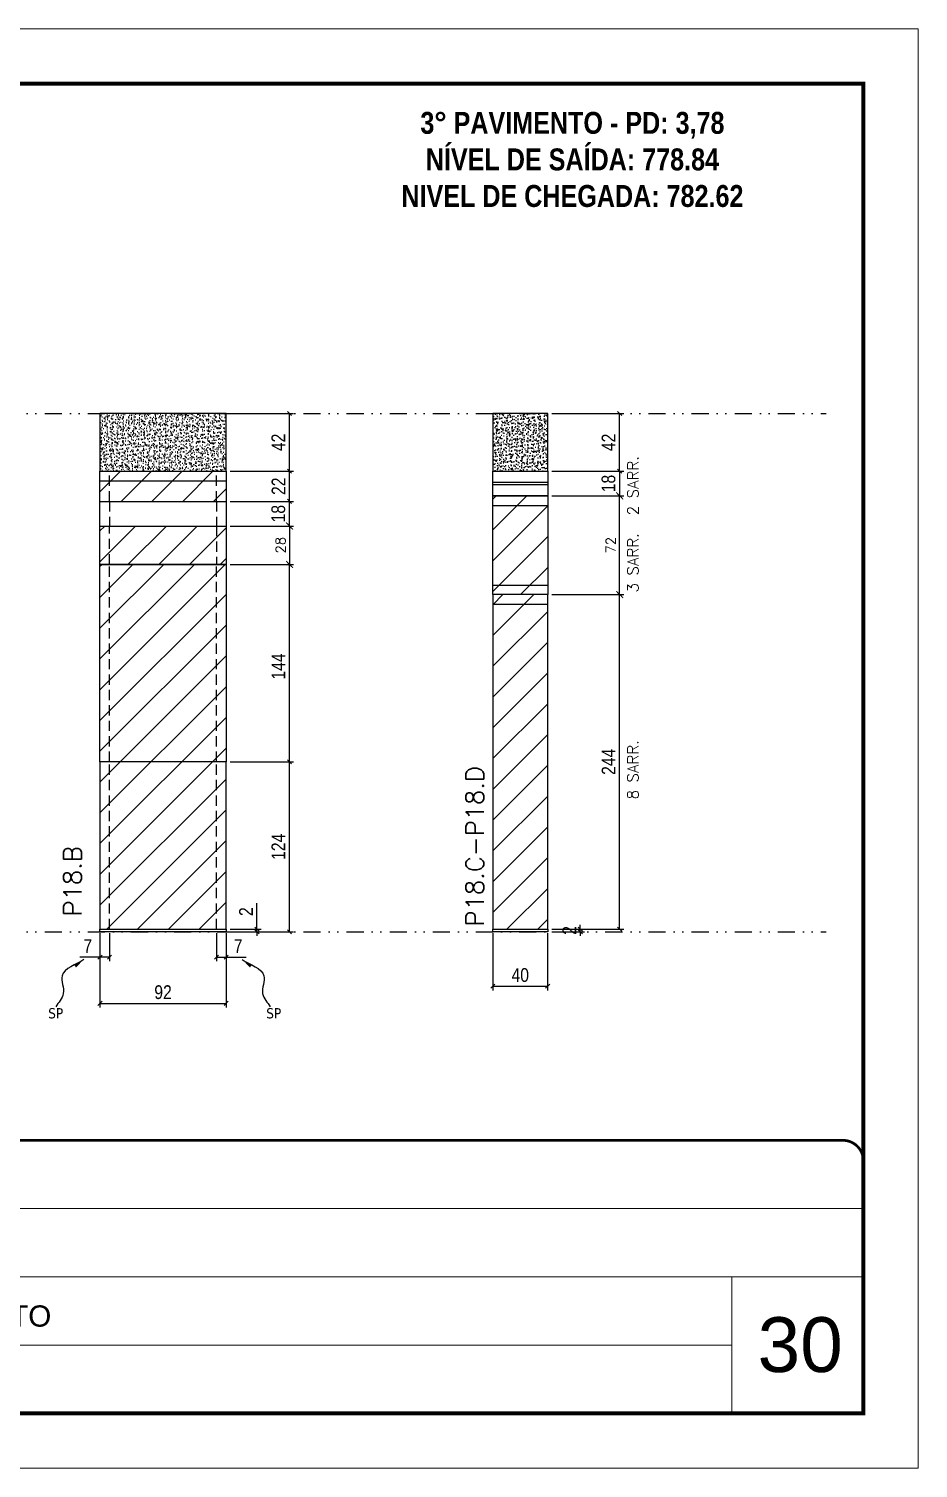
# Model space of a CAD drawing. Extents: x 2949 to 9203, y -16089 to 12527.
# Drawn here: x 5384 to 6033, y 3437 to 4487 of the extents above; entities that cross this region are included whole.
import ezdxf

# ---------------------------------------------------------------- set-up
doc = ezdxf.new("R2010")
doc.units = 0
for name, pattern in [('CONTINUO', [0]), ('DASHED', [0.75, 0.5, -0.25]), ('DIVIDE2', [0.625, 0.25, -0.125, 0, -0.125, 0, -0.125]), ('HIDDEN', [0.375, 0.25, -0.125])]:
    doc.linetypes.add(name, pattern=pattern)
for name, color, linetype, lineweight in [('CARIMBO', 255, 'Continuous', 9), ('Folhas', 255, 'Continuous', 9), ('Hachura', 251, 'Continuous', 9), ('SARRAFO DE PRESSAO', 251, 'DASHED', 9), ('Texto Seção', 7, 'Continuous', 15)]:
    doc.layers.add(name, color=color, linetype=linetype, lineweight=lineweight)
for name, color, linetype in [('COTA', 241, 'Continuous'), ('NOMENCLATURA', 7, 'Continuous'), ('Nível', 160, 'Continuous'), ('Painéis', 200, 'Continuous'), ('SARR_2.2x7', 40, 'Continuous'), ('Sarrafo de Pressão', 42, 'HIDDEN'), ('texto', 7, 'Continuous')]:
    doc.layers.add(name, color=color, linetype=linetype)
doc.styles.add('ARIAL', font='arial.ttf')
doc.styles.add('COTA TECNICA', font='techl___.ttf', dxfattribs={"height": 10})
doc.styles.add('COTA TECNICA-50', font='techl___.ttf', dxfattribs={"height": 10})
doc.styles.add('REGUA-120', font='ROMANS.shx', dxfattribs={"height": 15})
doc.styles.add('ROMANC', font='techb___.ttf', dxfattribs={"height": 2.5})
doc.styles.add('ROMANS', font='romans.shx')
doc.styles.get("Standard").update_dxf_attribs({"font": 'arial.ttf'})
doc.dimstyles.new('COTA PAINEL-50', dxfattribs={"dimtxt": 10, "dimasz": 3, "dimexe": 3, "dimexo": 3, "dimgap": 3, "dimtad": 1, "dimdec": 1, "dimzin": 12, "dimdsep": 46, "dimtxsty": 'COTA TECNICA-50', "dimblk1": 'OBLIQUE', "dimblk2": 'OBLIQUE', "dimsah": 1, "dimcen": 0.9, "dimclrd": 4, "dimclre": 4, "dimclrt": 240, "dimadec": 1, "dimazin": 3, "dimtfac": 1, "dimtdec": 1, "dimtmove": 0, "dimatfit": 3, "dimfxl": 1, "dimtolj": 1, "dimtzin": 12, "dimarcsym": 0})
doc.dimstyles.new('Cota Paínel', dxfattribs={"dimtxt": 7, "dimasz": 5, "dimexe": 3, "dimexo": 3, "dimgap": 3, "dimtad": 1, "dimdec": 1, "dimzin": 12, "dimdsep": 46, "dimtxsty": 'ROMANS', "dimblk": 'ARCHTICK', "dimcen": 0, "dimclrd": 4, "dimclre": 4, "dimclrt": 1, "dimadec": 1, "dimazin": 3, "dimtfac": 1, "dimtdec": 1, "dimtmove": 0, "dimatfit": 3, "dimldrblk": 'OBLIQUE', "dimfxl": 1, "dimtolj": 1, "dimtzin": 12, "dimarcsym": 0})
doc.dimstyles.new('PAINEL', dxfattribs={"dimtxt": 10, "dimasz": 3, "dimexe": 3, "dimexo": 3, "dimgap": 3, "dimtad": 1, "dimdec": 1, "dimzin": 12, "dimdsep": 46, "dimtxsty": 'COTA TECNICA', "dimblk1": 'OBLIQUE', "dimblk2": 'OBLIQUE', "dimsah": 1, "dimcen": 0.9, "dimclrd": 4, "dimclre": 4, "dimclrt": 240, "dimadec": 1, "dimazin": 3, "dimtfac": 1, "dimtdec": 1, "dimtmove": 0, "dimatfit": 3, "dimfxl": 1, "dimtolj": 1, "dimtzin": 12, "dimarcsym": 0})
doc.dimstyles.get("Standard").update_dxf_attribs({"dimtxt": 0.18, "dimasz": 0.18, "dimexe": 0.18, "dimexo": 0.0625, "dimgap": 0.09, "dimtad": 0, "dimtih": 1, "dimtoh": 1, "dimdec": 4, "dimzin": 0, "dimdsep": 46, "dimtxsty": 'Standard', "dimcen": 0.09, "dimadec": 0, "dimazin": 0, "dimtfac": 1, "dimtdec": 4, "dimtofl": 0, "dimtmove": 0, "dimatfit": 3, "dimfxl": 1, "dimtolj": 1, "dimtzin": 0, "dimarcsym": 0})
pattern_1 = [(45, (-1598.5, 3445.725), (-11.22532, 11.22532), [])]

# ---------------------------------------------------------------- blocks, each defined once
blk = doc.blocks.new('9999999999')
at = {"color": 30, "linetype": 'CONTINUO'}
for p, q in [((98564.6, 34379.6), (99584, 34379.6)), ((98564.6, 34329.8), (99488, 34329.8)), ((99584, 34329.8), (99488, 34329.8)), ((99488, 34329.8), (99488, 34230.2)), ((98564.6, 34280), (99488, 34280))]:
    blk.add_line(p, q, dxfattribs=at)
at = {"color": 30, "linetype": 'CONTINUO', "const_width": 2}
blk.add_lwpolyline([(99584, 34230.2), (99584, 34414.4, 0.414214), (99569, 34429.4), (98229, 34429.4, 0.414214), (98214, 34414.4), (98214, 34245.2, 0.414214), (98229, 34230.2), (99584, 34230.2)], format="xyb", dxfattribs=at)
at = {"layer": 'Folhas'}
blk.add_lwpolyline([(98139, 34190.2), (99624, 34190.2), (99624, 35240.2), (98139, 35240.2)], close=True, dxfattribs=at)
at = {"layer": 'Folhas', "color": 30, "const_width": 3}
blk.add_lwpolyline([(98214, 34230.2), (99584, 34230.2), (99584, 35200.2), (98214, 35200.2)], close=True, dxfattribs=at)
at = {"color": 7, "linetype": 'Continuous', "ltscale": 5, "style": 'ARIAL'}
blk.add_text('3° PAVIMENTO', height=15.483, dxfattribs=at).set_placement((98837.7, 34293.5))
blk = doc.blocks.new('_Oblique')
at = {"color": 0, "linetype": 'ByBlock', "lineweight": -2}
blk.add_line((-0.5, -0.5), (0.5, 0.5), dxfattribs=at)
blk = doc.blocks.new('*D926')
at = {"layer": 'COTA', "color": 4, "lineweight": -2, "transparency": 16777216}
for p, q in [((5765.3, 4074), (5817.8, 4074)), ((5814.8, 3830), (5814.8, 4074)), ((5765.3, 3830), (5817.8, 3830))]:
    blk.add_line(p, q, dxfattribs=at)
at = {"layer": 'Defpoints', "color": 0, "transparency": 16777216}
for p in [(5762.3, 4074), (5814.8, 4074), (5762.3, 3830)]:
    blk.add_point(p, dxfattribs=at)
at = {"layer": 'COTA', "color": 4, "lineweight": -2, "transparency": 16777216, "xscale": 3, "yscale": 3, "zscale": 3}
for p, rotation in [((5814.8, 4074), 90), ((5814.8, 3830), 270)]:
    blk.add_blockref('_Oblique', p, dxfattribs=dict(at, rotation=rotation))
at = {"layer": 'COTA', "color": 240, "transparency": 16777216, "insert": (5806.7, 3952), "char_height": 10, "attachment_point": 5, "rotation": 90, "style": 'COTA TECNICA'}
blk.add_mtext('\\A1;244', dxfattribs=at)
blk = doc.blocks.new('*D927')
at = {"layer": 'COTA', "color": 4, "lineweight": -2, "transparency": 16777216}
for p, q in [((5722.3, 3827), (5722.3, 3785.3)), ((5762.3, 3827), (5762.3, 3785.3)), ((5722.3, 3788.3), (5762.3, 3788.3))]:
    blk.add_line(p, q, dxfattribs=at)
at = {"layer": 'Defpoints', "color": 0, "transparency": 16777216}
for p in [(5722.3, 3830), (5762.3, 3830), (5762.3, 3788.3)]:
    blk.add_point(p, dxfattribs=at)
at = {"layer": 'COTA', "color": 4, "lineweight": -2, "transparency": 16777216, "xscale": 3, "yscale": 3, "zscale": 3, "rotation": 180}
blk.add_blockref('_Oblique', (5722.3, 3788.3), dxfattribs=at)
at = {"layer": 'COTA', "color": 4, "lineweight": -2, "transparency": 16777216, "xscale": 3, "yscale": 3, "zscale": 3}
blk.add_blockref('_Oblique', (5762.3, 3788.3), dxfattribs=at)
at = {"layer": 'COTA', "color": 240, "transparency": 16777216, "insert": (5742.3, 3796.4), "char_height": 10, "attachment_point": 5, "style": 'COTA TECNICA'}
blk.add_mtext('\\A1;40', dxfattribs=at)
blk = doc.blocks.new('*D928')
at = {"layer": 'COTA', "color": 4, "lineweight": -2, "transparency": 16777216}
for p, q in [((5786.1, 3830), (5786.1, 3833)), ((5765.3, 3830), (5789.1, 3830)), ((5765.3, 3828), (5789.1, 3828)), ((5786.1, 3828), (5786.1, 3830)), ((5786.1, 3828), (5786.1, 3825))]:
    blk.add_line(p, q, dxfattribs=at)
at = {"layer": 'Defpoints', "color": 0, "transparency": 16777216}
for p in [(5762.3, 3830), (5762.3, 3828), (5786.1, 3830)]:
    blk.add_point(p, dxfattribs=at)
at = {"layer": 'COTA', "color": 4, "lineweight": -2, "transparency": 16777216, "xscale": 3, "yscale": 3, "zscale": 3}
for p, rotation in [((5786.1, 3830), 270), ((5786.1, 3828), 90)]:
    blk.add_blockref('_Oblique', p, dxfattribs=dict(at, rotation=rotation))
at = {"layer": 'COTA', "color": 240, "transparency": 16777216, "insert": (5778.1, 3829), "char_height": 10, "attachment_point": 5, "rotation": 90, "style": 'COTA TECNICA-50'}
blk.add_mtext('\\A1;2', dxfattribs=at)
blk = doc.blocks.new('*D938')
at = {"layer": 'COTA', "color": 4, "lineweight": -2, "transparency": 16777216}
for p, q in [((5435.8, 3827), (5435.8, 3772.8)), ((5527.8, 3827), (5527.8, 3772.8)), ((5435.8, 3775.8), (5527.8, 3775.8))]:
    blk.add_line(p, q, dxfattribs=at)
at = {"layer": 'Defpoints', "color": 0, "transparency": 16777216}
for p in [(5435.8, 3830), (5527.8, 3830), (5527.8, 3775.8)]:
    blk.add_point(p, dxfattribs=at)
at = {"layer": 'COTA', "color": 4, "lineweight": -2, "transparency": 16777216, "xscale": 3, "yscale": 3, "zscale": 3, "rotation": 180}
blk.add_blockref('_Oblique', (5435.8, 3775.8), dxfattribs=at)
at = {"layer": 'COTA', "color": 4, "lineweight": -2, "transparency": 16777216, "xscale": 3, "yscale": 3, "zscale": 3}
blk.add_blockref('_Oblique', (5527.8, 3775.8), dxfattribs=at)
at = {"layer": 'COTA', "color": 240, "transparency": 16777216, "insert": (5481.8, 3783.9), "char_height": 10, "attachment_point": 5, "style": 'COTA TECNICA'}
blk.add_mtext('\\A1;92', dxfattribs=at)
blk = doc.blocks.new('*D939')
at = {"layer": 'COTA', "color": 4, "lineweight": -2, "transparency": 16777216}
for p, q in [((5530.8, 3952), (5577, 3952)), ((5574, 3828), (5574, 3952)), ((5530.8, 3828), (5577, 3828))]:
    blk.add_line(p, q, dxfattribs=at)
at = {"layer": 'Defpoints', "color": 0, "transparency": 16777216}
for p in [(5527.8, 3952), (5574, 3952), (5527.8, 3828)]:
    blk.add_point(p, dxfattribs=at)
at = {"layer": 'COTA', "color": 4, "lineweight": -2, "transparency": 16777216, "xscale": 3, "yscale": 3, "zscale": 3}
for p, rotation in [((5574, 3952), 90), ((5574, 3828), 270)]:
    blk.add_blockref('_Oblique', p, dxfattribs=dict(at, rotation=rotation))
at = {"layer": 'COTA', "color": 240, "transparency": 16777216, "insert": (5565.9, 3890), "char_height": 10, "attachment_point": 5, "rotation": 90, "style": 'COTA TECNICA-50'}
blk.add_mtext('\\A1;124', dxfattribs=at)
blk = doc.blocks.new('*D940')
at = {"layer": 'COTA', "color": 4, "lineweight": -2, "transparency": 16777216}
for p, q in [((5550.3, 3830), (5550.3, 3848.8)), ((5530.8, 3830), (5553.3, 3830)), ((5530.8, 3828), (5553.3, 3828)), ((5550.3, 3828), (5550.3, 3830)), ((5550.3, 3828), (5550.3, 3825))]:
    blk.add_line(p, q, dxfattribs=at)
at = {"layer": 'Defpoints', "color": 0, "transparency": 16777216}
for p in [(5527.8, 3830), (5527.8, 3828), (5550.3, 3828)]:
    blk.add_point(p, dxfattribs=at)
at = {"layer": 'COTA', "color": 4, "lineweight": -2, "transparency": 16777216, "xscale": 3, "yscale": 3, "zscale": 3}
for p, rotation in [((5550.3, 3830), 270), ((5550.3, 3828), 90)]:
    blk.add_blockref('_Oblique', p, dxfattribs=dict(at, rotation=rotation))
at = {"layer": 'COTA', "color": 240, "transparency": 16777216, "insert": (5542.3, 3842.7), "char_height": 10, "attachment_point": 5, "rotation": 90, "style": 'COTA TECNICA-50'}
blk.add_mtext('\\A1;2', dxfattribs=at)
blk = doc.blocks.new('*D941')
at = {"layer": 'COTA', "color": 4, "lineweight": -2, "transparency": 16777216}
for p, q in [((5435.8, 3825), (5435.8, 3806.5)), ((5442.8, 3827), (5442.8, 3806.5)), ((5435.8, 3809.5), (5421, 3809.5)), ((5442.8, 3809.5), (5435.8, 3809.5))]:
    blk.add_line(p, q, dxfattribs=at)
at = {"layer": 'Defpoints', "color": 0, "transparency": 16777216}
for p in [(5435.8, 3828), (5442.8, 3830), (5435.8, 3809.5)]:
    blk.add_point(p, dxfattribs=at)
at = {"layer": 'COTA', "color": 4, "lineweight": -2, "transparency": 16777216, "xscale": 3, "yscale": 3, "zscale": 3, "rotation": 180}
blk.add_blockref('_Oblique', (5435.8, 3809.5), dxfattribs=at)
at = {"layer": 'COTA', "color": 4, "lineweight": -2, "transparency": 16777216, "xscale": 3, "yscale": 3, "zscale": 3}
blk.add_blockref('_Oblique', (5442.8, 3809.5), dxfattribs=at)
at = {"layer": 'COTA', "color": 240, "transparency": 16777216, "insert": (5426.9, 3817.6), "char_height": 10, "attachment_point": 5, "style": 'COTA TECNICA-50'}
blk.add_mtext('\\A1;7', dxfattribs=at)
blk = doc.blocks.new('*D942')
at = {"layer": 'COTA', "color": 4, "lineweight": -2, "transparency": 16777216}
for p, q in [((5520.8, 3827), (5520.8, 3806.5)), ((5527.8, 3825), (5527.8, 3806.5)), ((5520.8, 3809.5), (5527.8, 3809.5)), ((5527.8, 3809.5), (5542.5, 3809.5))]:
    blk.add_line(p, q, dxfattribs=at)
at = {"layer": 'Defpoints', "color": 0, "transparency": 16777216}
for p in [(5520.8, 3830), (5527.8, 3828), (5527.8, 3809.5)]:
    blk.add_point(p, dxfattribs=at)
at = {"layer": 'COTA', "color": 4, "lineweight": -2, "transparency": 16777216, "xscale": 3, "yscale": 3, "zscale": 3, "rotation": 180}
blk.add_blockref('_Oblique', (5520.8, 3809.5), dxfattribs=at)
at = {"layer": 'COTA', "color": 4, "lineweight": -2, "transparency": 16777216, "xscale": 3, "yscale": 3, "zscale": 3}
blk.add_blockref('_Oblique', (5527.8, 3809.5), dxfattribs=at)
at = {"layer": 'COTA', "color": 240, "transparency": 16777216, "insert": (5536.6, 3817.6), "char_height": 10, "attachment_point": 5, "style": 'COTA TECNICA-50'}
blk.add_mtext('\\A1;7', dxfattribs=at)
blk = doc.blocks.new('*D994')
at = {"layer": 'COTA', "color": 4, "linetype": 'ByBlock', "lineweight": -2, "transparency": 16777216}
for p, q in [((5530.8, 4096), (5577, 4096)), ((5574, 3952), (5574, 4096)), ((5530.8, 3952), (5577, 3952))]:
    blk.add_line(p, q, dxfattribs=at)
at = {"layer": 'Defpoints', "color": 0, "linetype": 'ByBlock', "transparency": 16777216}
for p in [(5527.8, 4096), (5574, 4096), (5527.8, 3952)]:
    blk.add_point(p, dxfattribs=at)
at = {"layer": 'COTA', "color": 4, "linetype": 'ByBlock', "lineweight": -2, "transparency": 16777216, "xscale": 3, "yscale": 3, "zscale": 3}
for p, rotation in [((5574, 4096), 90), ((5574, 3952), 270)]:
    blk.add_blockref('_Oblique', p, dxfattribs=dict(at, rotation=rotation))
at = {"layer": 'COTA', "color": 240, "linetype": 'ByBlock', "transparency": 16777216, "insert": (5565.9, 4021.5), "char_height": 10, "attachment_point": 5, "rotation": 90, "style": 'COTA TECNICA'}
blk.add_mtext('\\A1;144', dxfattribs=at)
blk = doc.blocks.new('*D923')
at = {"layer": 'COTA', "color": 4, "lineweight": -2, "transparency": 16777216}
for p, q in [((5765.3, 4206), (5817.8, 4206)), ((5814.8, 4164), (5814.8, 4206)), ((5765.3, 4164), (5817.8, 4164))]:
    blk.add_line(p, q, dxfattribs=at)
at = {"layer": 'Defpoints', "color": 0, "transparency": 16777216}
for p in [(5762.3, 4206), (5814.8, 4206), (5762.3, 4164)]:
    blk.add_point(p, dxfattribs=at)
at = {"layer": 'COTA', "color": 4, "lineweight": -2, "transparency": 16777216, "xscale": 3, "yscale": 3, "zscale": 3}
for p, rotation in [((5814.8, 4206), 90), ((5814.8, 4164), 270)]:
    blk.add_blockref('_Oblique', p, dxfattribs=dict(at, rotation=rotation))
at = {"layer": 'COTA', "color": 240, "transparency": 16777216, "insert": (5806.7, 4185), "char_height": 10, "attachment_point": 5, "rotation": 90, "style": 'COTA TECNICA'}
blk.add_mtext('\\A1;42', dxfattribs=at)
blk = doc.blocks.new('_ArchTick')
at = {"color": 0, "linetype": 'ByBlock', "const_width": 0.15}
blk.add_lwpolyline([(-0.5, -0.5), (0.5, 0.5)], dxfattribs=at)
blk = doc.blocks.new('*D991')
at = {"layer": 'COTA', "color": 4, "lineweight": -2, "transparency": 16777216}
for p, q in [((5765.3, 4146), (5817.8, 4146)), ((5814.8, 4074), (5814.8, 4146)), ((5765.3, 4074), (5817.8, 4074))]:
    blk.add_line(p, q, dxfattribs=at)
at = {"layer": 'Defpoints', "color": 0, "transparency": 16777216}
for p in [(5762.3, 4146), (5814.8, 4146), (5762.3, 4074)]:
    blk.add_point(p, dxfattribs=at)
at = {"layer": 'COTA', "color": 4, "lineweight": -2, "transparency": 16777216, "xscale": 5, "yscale": 5, "zscale": 5}
for p, rotation in [((5814.8, 4146), 90), ((5814.8, 4074), 270)]:
    blk.add_blockref('_ArchTick', p, dxfattribs=dict(at, rotation=rotation))
at = {"layer": 'COTA', "color": 1, "transparency": 16777216, "insert": (5808.3, 4110), "char_height": 7, "attachment_point": 5, "rotation": 90, "style": 'ROMANS'}
blk.add_mtext('\\A1;72', dxfattribs=at)
blk = doc.blocks.new('*D2366')
at = {"layer": 'COTA', "color": 4, "lineweight": -2, "transparency": 16777216}
for p, q in [((5530.8, 4206), (5577, 4206)), ((5574, 4164), (5574, 4206)), ((5530.8, 4164), (5577, 4164))]:
    blk.add_line(p, q, dxfattribs=at)
at = {"layer": 'Defpoints', "color": 0, "transparency": 16777216}
for p in [(5527.8, 4206), (5574, 4206), (5527.8, 4164)]:
    blk.add_point(p, dxfattribs=at)
at = {"layer": 'COTA', "color": 4, "lineweight": -2, "transparency": 16777216, "xscale": 3, "yscale": 3, "zscale": 3}
for p, rotation in [((5574, 4206), 90), ((5574, 4164), 270)]:
    blk.add_blockref('_Oblique', p, dxfattribs=dict(at, rotation=rotation))
at = {"layer": 'COTA', "color": 240, "transparency": 16777216, "insert": (5565.9, 4185), "char_height": 10, "attachment_point": 5, "rotation": 90, "style": 'COTA TECNICA'}
blk.add_mtext('\\A1;42', dxfattribs=at)
blk = doc.blocks.new('*D2365')
at = {"layer": 'COTA', "color": 4, "lineweight": -2, "transparency": 16777216}
for p, q in [((5530.8, 4124), (5577, 4124)), ((5574, 4124), (5574, 4096)), ((5530.8, 4096), (5577, 4096))]:
    blk.add_line(p, q, dxfattribs=at)
at = {"layer": 'Defpoints', "color": 0, "transparency": 16777216}
for p in [(5527.8, 4124), (5527.8, 4096), (5574, 4096)]:
    blk.add_point(p, dxfattribs=at)
at = {"layer": 'COTA', "color": 4, "lineweight": -2, "transparency": 16777216, "xscale": 5, "yscale": 5, "zscale": 5}
for p, rotation in [((5574, 4124), 90), ((5574, 4096), 270)]:
    blk.add_blockref('_ArchTick', p, dxfattribs=dict(at, rotation=rotation))
at = {"layer": 'COTA', "color": 1, "transparency": 16777216, "insert": (5567.5, 4110), "char_height": 7, "attachment_point": 5, "rotation": 90, "style": 'ROMANS'}
blk.add_mtext('\\A1;28', dxfattribs=at)
blk = doc.blocks.new('*D2367')
at = {"layer": 'COTA', "color": 4, "lineweight": -2, "transparency": 16777216}
for p, q in [((5530.8, 4164), (5577, 4164)), ((5574, 4142), (5574, 4164)), ((5530.8, 4142), (5577, 4142))]:
    blk.add_line(p, q, dxfattribs=at)
at = {"layer": 'Defpoints', "color": 0, "transparency": 16777216}
for p in [(5527.8, 4164), (5574, 4164), (5527.8, 4142)]:
    blk.add_point(p, dxfattribs=at)
at = {"layer": 'COTA', "color": 4, "lineweight": -2, "transparency": 16777216, "xscale": 3, "yscale": 3, "zscale": 3}
for p, rotation in [((5574, 4164), 90), ((5574, 4142), 270)]:
    blk.add_blockref('_Oblique', p, dxfattribs=dict(at, rotation=rotation))
at = {"layer": 'COTA', "color": 240, "transparency": 16777216, "insert": (5566, 4153), "char_height": 10, "attachment_point": 5, "rotation": 90, "style": 'COTA TECNICA-50'}
blk.add_mtext('\\A1;22', dxfattribs=at)
blk = doc.blocks.new('*D2644')
at = {"layer": 'COTA', "color": 4, "lineweight": -2, "transparency": 16777216}
for p, q in [((5530.8, 4142), (5577, 4142)), ((5574, 4124), (5574, 4142)), ((5530.8, 4124), (5577, 4124))]:
    blk.add_line(p, q, dxfattribs=at)
at = {"layer": 'Defpoints', "color": 0, "transparency": 16777216}
for p in [(5527.8, 4142), (5574, 4142), (5527.8, 4124)]:
    blk.add_point(p, dxfattribs=at)
at = {"layer": 'COTA', "color": 4, "lineweight": -2, "transparency": 16777216, "xscale": 3, "yscale": 3, "zscale": 3}
for p, rotation in [((5574, 4142), 90), ((5574, 4124), 270)]:
    blk.add_blockref('_Oblique', p, dxfattribs=dict(at, rotation=rotation))
at = {"layer": 'COTA', "color": 240, "transparency": 16777216, "insert": (5565.9, 4133), "char_height": 10, "attachment_point": 5, "rotation": 90, "style": 'COTA TECNICA-50'}
blk.add_mtext('\\A1;18', dxfattribs=at)
blk = doc.blocks.new('*D2645')
at = {"layer": 'COTA', "color": 4, "lineweight": -2, "transparency": 16777216}
for p, q in [((5765.3, 4164), (5817.8, 4164)), ((5814.8, 4164), (5814.8, 4146)), ((5765.3, 4146), (5817.8, 4146))]:
    blk.add_line(p, q, dxfattribs=at)
at = {"layer": 'Defpoints', "color": 0, "transparency": 16777216}
for p in [(5762.3, 4164), (5762.3, 4146), (5814.8, 4146)]:
    blk.add_point(p, dxfattribs=at)
at = {"layer": 'COTA', "color": 4, "lineweight": -2, "transparency": 16777216, "xscale": 3, "yscale": 3, "zscale": 3}
for p, rotation in [((5814.8, 4164), 90), ((5814.8, 4146), 270)]:
    blk.add_blockref('_Oblique', p, dxfattribs=dict(at, rotation=rotation))
at = {"layer": 'COTA', "color": 240, "transparency": 16777216, "insert": (5806.7, 4155), "char_height": 10, "attachment_point": 5, "rotation": 90, "style": 'COTA TECNICA-50'}
blk.add_mtext('\\A1;18', dxfattribs=at)

msp = doc.modelspace()

# ---------------------------------------------------------------- hatches: boundary and pattern name
at = {"layer": 'COTA', "linetype": 'ByBlock'}
h = msp.add_hatch(dxfattribs=at)
h.set_pattern_fill('AR-CONC', color=256, scale=0.03)
h.set_pattern_definition([(50, (-125667.3187, -22696.2705), (5.46554007, -0.47817257), [0.5715, -6.2865]), (355, (-125667.3187, -22696.2705), (-1.05730264, 5.73170536), [0.4572, -5.02921753]), (100.4514447, (-125666.863, -22696.3104), (4.40823741, 5.25353256), [0.48570026, -5.34270734]), (46.1842, (-125667.319, -22694.7465), (8.13237123, -1.26126984), [0.85725, -9.42975]), (96.6355576, (-125666.641, -22694.852), (7.122124, 7.42278374), [0.7285507, -8.01406824]), (351.184151, (-125667.319, -22694.7465), (7.122124, 7.42278374), [0.685799, -7.54379196]), (21, (-125666.5567, -22695.1275), (4.54843174, -3.06795595), [0.5715, -6.2865]), (326, (-125666.5567, -22695.1275), (1.85406085, 5.52563898), [0.4572, -5.0292]), (71.451445, (-125666.1777, -22695.383), (6.40249258, 2.45768307), [0.48570026, -5.34269813]), (37.5, (-125667.3187, -22696.2705), (0.092658098, 2.536651166), [0, -4.96824, 0, -5.1054, 0, -5.04825]), (7.5, (-125667.3187, -22696.2705), (2.004589875, 3.005417245), [0, -2.91084, 0, -4.85394, 0, -1.92405]), (327.5, (-125669.018, -22696.2705), (4.067717855, -0.17186232), [0, -1.905, 0, -5.9436, 0, -7.8867]), (317.5, (-125669.78, -22696.2705), (4.44387544, 0.76279473), [0, -2.4765, 0, -3.94716, 0, -5.6007])])
h.paths.add_polyline_path([(5435.77, 4163.99), (5527.77, 4163.99), (5527.77, 4205.99), (5435.77, 4205.99)])
h = msp.add_hatch(dxfattribs=at)
h.set_pattern_fill('AR-CONC', color=256, scale=0.03)
h.set_pattern_definition([(50, (-125891.7154, -22671.2705), (5.46554007, -0.47817257), [0.5715, -6.2865]), (355, (-125891.7154, -22671.2705), (-1.05730264, 5.73170536), [0.4572, -5.02921753]), (100.4514447, (-125891.26, -22671.3104), (4.40823741, 5.25353256), [0.48570026, -5.34270734]), (46.1842, (-125891.7154, -22669.7465), (8.13237123, -1.26126984), [0.85725, -9.42975]), (96.6355576, (-125891.038, -22669.852), (7.122124, 7.42278374), [0.7285507, -8.01406824]), (351.184151, (-125891.715, -22669.7465), (7.122124, 7.42278374), [0.685799, -7.54379196]), (21, (-125890.9534, -22670.1275), (4.54843174, -3.06795595), [0.5715, -6.2865]), (326, (-125890.9534, -22670.1275), (1.85406085, 5.52563898), [0.4572, -5.0292]), (71.451445, (-125890.5743, -22670.383), (6.40249258, 2.45768307), [0.48570026, -5.34269813]), (37.5, (-125891.7154, -22671.2705), (0.092658098, 2.536651166), [0, -4.96824, 0, -5.1054, 0, -5.04825]), (7.5, (-125891.7154, -22671.2705), (2.004589875, 3.005417245), [0, -2.91084, 0, -4.85394, 0, -1.92405]), (327.5, (-125893.4146, -22671.2705), (4.067717855, -0.17186232), [0, -1.905, 0, -5.9436, 0, -7.8867]), (317.5, (-125894.1766, -22671.2705), (4.44387544, 0.76279473), [0, -2.4765, 0, -3.94716, 0, -5.6007])])
h.paths.add_polyline_path([(5722.31, 4163.97), (5762.31, 4163.97), (5762.31, 4205.99), (5722.31, 4205.99)])
at = {"layer": 'Hachura', "linetype": 'ByBlock'}
h = msp.add_hatch(dxfattribs=at)
h.set_pattern_fill('ANSI31', color=256, scale=5)
h.set_pattern_definition(pattern_1)
h.paths.add_polyline_path([(5435.77, 4163.99), (5435.77, 4141.99), (5527.77, 4141.99), (5527.77, 4163.99)])
h = msp.add_hatch(dxfattribs=at)
h.set_pattern_fill('ANSI31', color=256, scale=5)
h.set_pattern_definition(pattern_1)
h.paths.add_polyline_path([(5722.31, 4073.97), (5762.31, 4073.97), (5762.31, 4145.97), (5722.31, 4145.97)])
at = {"layer": 'Hachura'}
h = msp.add_hatch(dxfattribs=at)
h.set_pattern_fill('ANSI31', color=256, scale=5)
h.set_pattern_definition([(45, (1887.372, 3445.725), (-11.22532, 11.22532), [])])
h.paths.add_polyline_path([(5527.77, 4095.99), (5527.77, 4123.99), (5435.77, 4123.99), (5435.77, 4095.99)])
at = {"layer": 'Hachura', "linetype": 'ByBlock'}
h = msp.add_hatch(dxfattribs=at)
h.set_pattern_fill('ANSI31', color=256, scale=5)
h.set_pattern_definition([(45, (-129268.967, -29604.921), (-11.2253202, 11.2253202), [])])
h.paths.add_polyline_path([(5211.89, 3951.99), (5119.89, 3951.99), (5119.89, 3829.99), (5211.89, 3829.99)])
h.paths.add_polyline_path([(5211.89, 4095.99), (5119.89, 4095.99), (5119.89, 3951.99), (5211.89, 3951.99)])
h.paths.add_polyline_path([(5211.89, 4095.99), (5119.89, 4095.99)], flags=17)
h.paths.add_polyline_path([(5527.77, 4095.99), (5435.77, 4095.99), (5435.77, 3951.99), (5527.77, 3951.99)])
h.paths.add_polyline_path([(5527.77, 3951.99), (5435.77, 3951.99), (5435.77, 3829.99), (5527.77, 3829.99)])
h.paths.add_polyline_path([(5527.77, 4095.99), (5435.77, 4095.99)], flags=17)
h.paths.add_polyline_path([(5762.31, 4073.97), (5722.31, 4073.97), (5722.31, 3829.99), (5762.31, 3829.99)])
h.paths.add_polyline_path([(5762.31, 4073.97), (5722.31, 4073.97)], flags=17)

# ---------------------------------------------------------------- linework, layer by layer
at = {"layer": 'COTA', "linetype": 'ByBlock'}
for points in [[(5435.77, 4163.99), (5527.77, 4163.99), (5527.77, 4205.99), (5435.77, 4205.99)], [(5722.31, 4163.97), (5762.31, 4163.97), (5762.31, 4205.99), (5722.31, 4205.99)]]:
    msp.add_lwpolyline(points, close=True, dxfattribs=at)
at = {"layer": 'Nível', "color": 4, "linetype": 'DIVIDE2', "ltscale": 50}
for p, q in [((4955.19, 4205.99), (5965.53, 4205.99)), ((4955.19, 3827.99), (5965.53, 3827.99))]:
    msp.add_line(p, q, dxfattribs=at)
at = {"layer": 'Painéis'}
for p, q in [((5435.77, 4163.99), (5527.77, 4163.99)), ((5435.77, 4095.99), (5435.77, 4163.99)), ((5527.77, 4163.99), (5527.77, 4095.99)), ((5722.31, 4163.97), (5762.31, 4163.97)), ((5722.31, 4145.97), (5722.31, 4163.97)), ((5762.31, 4163.97), (5762.31, 4145.97)), ((5435.77, 4141.99), (5527.77, 4141.99)), ((5762.31, 4145.97), (5722.31, 4145.97)), ((5435.77, 4123.99), (5527.77, 4123.99)), ((5722.31, 3829.99), (5762.31, 3829.99)), ((5722.31, 3827.99), (5722.31, 3829.99)), ((5762.31, 3827.99), (5722.31, 3827.99)), ((5762.31, 3829.99), (5762.31, 3827.99))]:
    msp.add_line(p, q, dxfattribs=at)
for points in [[(5722.31, 4145.97), (5762.31, 4145.97), (5762.31, 4073.97), (5722.31, 4073.97)], [(5527.77, 3951.99), (5435.77, 3951.99), (5435.77, 4095.99), (5527.77, 4095.99)], [(5435.77, 4095.99), (5527.77, 4095.99), (5527.77, 4095.99), (5435.77, 4095.99)], [(5435.77, 4095.99), (5527.77, 4095.99), (5527.77, 4095.99), (5435.77, 4095.99)], [(5722.31, 3829.99), (5762.31, 3829.99), (5762.31, 4073.97), (5722.31, 4073.97)], [(5435.77, 3829.99), (5527.77, 3829.99), (5527.77, 3951.99), (5435.77, 3951.99)], [(5435.77, 3829.99), (5527.77, 3829.99), (5527.77, 3827.99), (5435.77, 3827.99)]]:
    msp.add_lwpolyline(points, close=True, dxfattribs=at)
at = {"layer": 'SARR_2.2x7'}
for p, q in [((5435.77, 4156.99), (5527.77, 4156.99)), ((5722.31, 4155.97), (5762.31, 4155.97)), ((5762.31, 4153.97), (5722.31, 4153.97)), ((5722.31, 4138.97), (5762.31, 4138.97)), ((5722.31, 4080.97), (5762.31, 4080.97)), ((5722.31, 4066.97), (5762.31, 4066.97))]:
    msp.add_line(p, q, dxfattribs=at)
at = {"layer": 'Sarrafo de Pressão', "ltscale": 30}
for p, q in [((5442.77, 4141.99), (5442.77, 4163.99)), ((5520.77, 4141.99), (5520.77, 4163.99)), ((5442.77, 4141.99), (5442.77, 4123.99)), ((5520.77, 4141.99), (5520.77, 4123.99)), ((5442.77, 4095.99), (5442.77, 4123.99)), ((5520.77, 4123.99), (5520.77, 4095.99)), ((5442.77, 3951.99), (5442.77, 4095.99)), ((5520.77, 3951.99), (5520.77, 4095.99)), ((5442.77, 3829.99), (5442.77, 3951.99)), ((5520.77, 3829.99), (5520.77, 3951.99))]:
    msp.add_line(p, q, dxfattribs=at)

# ---------------------------------------------------------------- block references
at = {"layer": 'SARRAFO DE PRESSAO', "color": 6, "linetype": 'ByBlock'}
msp.add_blockref('9999999999', (-93591.44, -30753.5), dxfattribs=at)

# ---------------------------------------------------------------- texts
at = {"layer": 'CARIMBO', "style": 'ARIAL'}
msp.add_text('30', height=40, dxfattribs=at).set_placement((5915.39, 3506.85))
at = {"layer": 'NOMENCLATURA', "color": 2, "insert": (5780.36, 4452.77), "char_height": 16, "attachment_point": 2, "style": 'ROMANC'}
msp.add_mtext_dynamic_manual_height_columns('\\P3° PAVIMENTO - PD: 3,78\\PNÍVEL DE SAÍDA: 778.84\\PNIVEL DE CHEGADA: 782.62', width=300.2766, gutter_width=1, heights=[0], dxfattribs=at)
at = {"layer": 'texto', "color": 0, "char_height": 7.5, "attachment_point": 5}
for insert in [(5403.52, 3768.5), (5562.54, 3768.5)]:
    msp.add_mtext('{\\fTahoma|b0|i0|c0|p34;\\C4;SP}', dxfattribs=dict(at, insert=insert))
at = {"layer": 'Texto Seção', "linetype": 'Continuous', "style": 'ROMANS'}
for s, p in [('2 SARR.', (5828.48, 4131.82)), ('3 SARR.', (5828.48, 4075.55)), ('8 SARR.', (5828.48, 3924.6))]:
    msp.add_text(s, height=8, rotation=90, dxfattribs=at).set_placement(p)
at = {"layer": 'Texto Seção', "char_height": 13, "width": 285.3299, "attachment_point": 7, "rotation": 90, "style": 'REGUA-120'}
for s, insert in [('P18.C-P18.D', (5715.66, 3831.92)), ('P18.B', (5422.29, 3839.24))]:
    msp.add_mtext(s, dxfattribs=dict(at, insert=insert))

# ---------------------------------------------------------------- dimensions: what is measured, and where the dimension line sits
at = {"layer": 'COTA'}
for base, p1, p2, picture, middle in [((5574, 4205.99), (5527.77, 4163.99), (5527.77, 4205.99), '*D2366', (5565.93, 4184.99)), ((5814.8, 4205.99), (5762.31, 4163.97), (5762.31, 4205.99), '*D923', (5806.73, 4184.98)), ((5814.8, 4073.97), (5762.31, 3829.99), (5762.31, 4073.97), '*D926', (5806.73, 3951.98))]:
    dim = msp.add_linear_dim(base=base, p1=p1, p2=p2, angle=90, dimstyle='PAINEL', override={"dimarcsym": 2}, dxfattribs=at)
    dim.commit()
    dim.dimension.update_dxf_attribs({"geometry": picture, "text_midpoint": middle})
for base, p1, p2, angle, dimstyle, picture, middle in [((5574, 4163.99), (5527.77, 4141.99), (5527.77, 4163.99), 90, 'COTA PAINEL-50', '*D2367', (5566, 4152.99)), ((5814.8, 4145.97), (5762.31, 4163.97), (5762.31, 4145.97), 90, 'COTA PAINEL-50', '*D2645', (5806.71, 4154.97)), ((5814.8, 4145.97), (5762.31, 4073.97), (5762.31, 4145.97), 90, 'Cota Paínel', '*D991', (5808.3, 4109.97)), ((5574, 4141.99), (5527.77, 4123.99), (5527.77, 4141.99), 90, 'COTA PAINEL-50', '*D2644', (5565.91, 4132.99)), ((5574, 4095.99), (5527.77, 4123.99), (5527.77, 4095.99), 90, 'Cota Paínel', '*D2365', (5567.5, 4109.99)), ((5574, 3951.99), (5527.77, 3827.99), (5527.77, 3951.99), 90, 'COTA PAINEL-50', '*D939', (5565.93, 3889.99)), ((5435.77, 3809.48), (5442.77, 3829.99), (5435.77, 3827.99), 180, 'COTA PAINEL-50', '*D941', (5426.9, 3817.55))]:
    dim = msp.add_linear_dim(base=base, p1=p1, p2=p2, angle=angle, dimstyle=dimstyle, dxfattribs=at)
    dim.commit()
    dim.dimension.update_dxf_attribs({"geometry": picture, "text_midpoint": middle})
at = {"layer": 'COTA', "linetype": 'ByBlock'}
dim = msp.add_linear_dim(base=(5574, 4095.99), p1=(5527.77, 3951.99), p2=(5527.77, 4095.99), angle=90, dimstyle='PAINEL', dxfattribs=at)
dim.commit()
dim.dimension.update_dxf_attribs({"geometry": '*D994', "text_midpoint": (5574, 4021.49), "dimtype": 160})
at = {"layer": 'COTA'}
for base, p1, p2, picture, middle in [((5550.29, 3827.99), (5527.77, 3829.99), (5527.77, 3827.99), '*D940', (5550.29, 3842.74)), ((5786.13, 3829.99), (5762.31, 3827.99), (5762.31, 3829.99), '*D928', (5786.13, 3828.99))]:
    dim = msp.add_linear_dim(base=base, p1=p1, p2=p2, angle=90, dimstyle='COTA PAINEL-50', dxfattribs=at)
    dim.commit()
    dim.dimension.update_dxf_attribs({"geometry": picture, "text_midpoint": middle, "dimtype": 160})
for base, p1, p2, picture, middle in [((5527.77, 3775.82), (5435.77, 3829.99), (5527.77, 3829.99), '*D938', (5481.77, 3783.9)), ((5762.31, 3788.26), (5722.31, 3829.99), (5762.31, 3829.99), '*D927', (5742.31, 3796.37))]:
    dim = msp.add_linear_dim(base=base, p1=p1, p2=p2, dimstyle='PAINEL', override={"dimarcsym": 2}, dxfattribs=at)
    dim.commit()
    dim.dimension.update_dxf_attribs({"geometry": picture, "text_midpoint": middle})
dim = msp.add_linear_dim(base=(5527.77, 3809.48), p1=(5520.77, 3829.99), p2=(5527.77, 3827.99), dimstyle='COTA PAINEL-50', dxfattribs=at)
dim.commit()
dim.dimension.update_dxf_attribs({"geometry": '*D942', "text_midpoint": (5536.63, 3817.55)})

# ---------------------------------------------------------------- leaders
at = {"layer": 'COTA', "path_type": 1}
for points in [[(5423.94, 3807.81), (5408.15, 3795.98), (5409.08, 3782.97), (5403.52, 3773.19)], [(5539.59, 3807.81), (5555.38, 3795.98), (5554.45, 3782.97), (5560.01, 3773.19)]]:
    msp.add_leader(points, dimstyle='Standard', override={"dimasz": 8}, dxfattribs=at)

doc.saveas('drawing.dxf')
